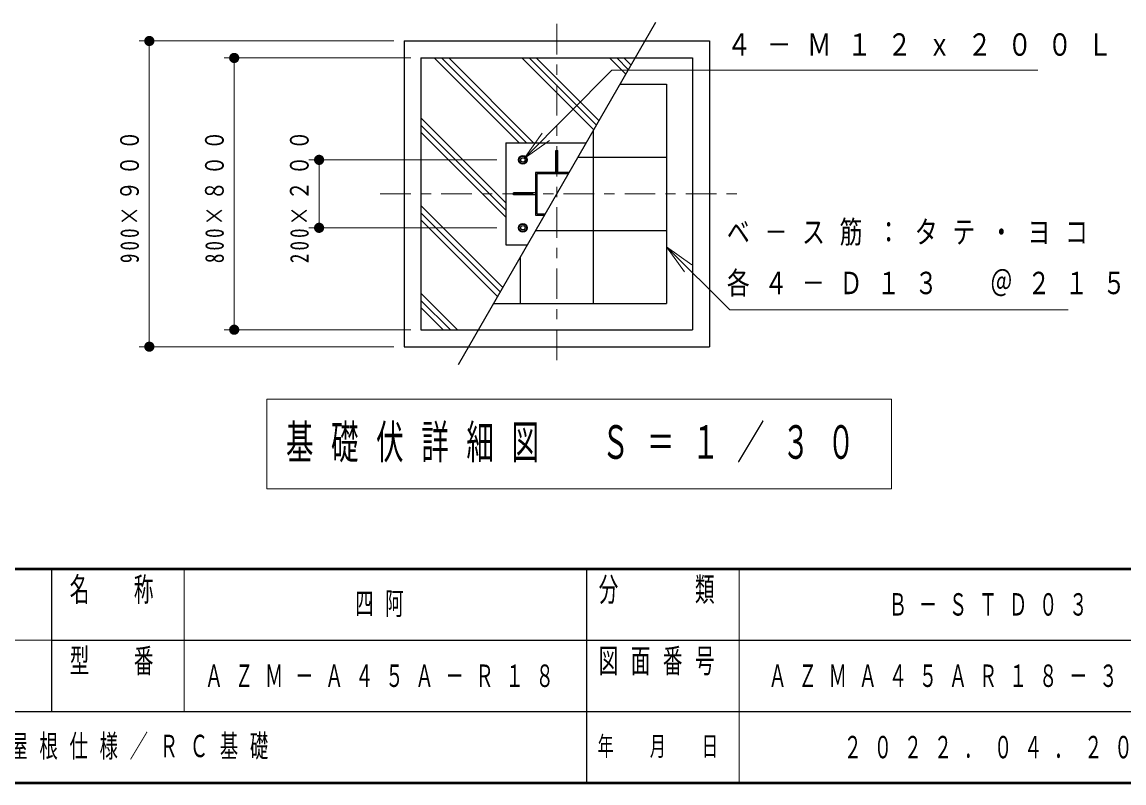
# Model space of a CAD drawing. Units: millimetres on the paper, with parts at other scales. Extents: x -385 to 0, y 0 to 267.
# Drawn here: x -190.4 to -82.2, y 0 to 74.7 of the extents above; entities that cross this region are included whole.
import ezdxf

# ---------------------------------------------------------------- set-up
doc = ezdxf.new("R2010")
doc.units = ezdxf.units.MM
doc.linetypes.add('USER2', pattern=[6, 3, -1, 1, -1])
doc.layers.add('LY_1', color=190, linetype='Continuous', lineweight=25)
doc.styles.add('ＭＳ ゴシック', font='')
doc.styles.get('ＭＳ ゴシック').set_extended_font_data('MS Gothic')

# ---------------------------------------------------------------- blocks, each defined once
blk = doc.blocks.new('filled_dot')
at = {"color": 0, "linetype": 'Continuous', "lineweight": -2, "const_width": 1.25}
blk.add_lwpolyline([(-0.625, 0, 1), (0.625, 0, 1)], format="xyb", close=True, dxfattribs=at)

msp = doc.modelspace()

# ---------------------------------------------------------------- linework, layer by layer
at = {"layer": 'LY_1', "color": 7}
for p, q in [((-147.57, 41.071), (-128.177, 74.661)), ((-152.909, 72.805), (-122.909, 72.805)), ((-152.909, 72.805), (-152.909, 42.805)), ((-122.909, 72.805), (-122.909, 42.805)), ((-151.242, 71.138), (-124.576, 71.138)), ((-151.242, 71.138), (-151.242, 44.471)), ((-124.576, 71.138), (-124.576, 44.471)), ((-131.703, 68.555), (-127.159, 68.555)), ((-127.159, 68.555), (-127.159, 47.055)), ((-134.326, 64.011), (-134.326, 47.055)), ((-142.909, 62.805), (-142.909, 52.805)), ((-142.909, 62.805), (-135.022, 62.805)), ((-138.009, 59.888), (-138.009, 62.055)), ((-138.009, 62.055), (-137.809, 62.055)), ((-137.809, 59.888), (-137.809, 62.055)), ((-141.451, 61.499), (-141.66, 61.138)), ((-141.659, 61.138), (-141.451, 60.777)), ((-141.034, 61.499), (-141.451, 61.499)), ((-141.451, 60.777), (-141.034, 60.777)), ((-141.035, 60.777), (-140.826, 61.138)), ((-140.826, 61.138), (-141.034, 61.499)), ((-135.84, 61.388), (-127.159, 61.388)), ((-136.706, 59.888), (-139.992, 59.888)), ((-139.992, 59.888), (-139.992, 55.722)), ((-136.768, 59.781), (-139.886, 59.781)), ((-139.886, 59.781), (-139.886, 55.828)), ((-139.992, 57.905), (-142.159, 57.905)), ((-142.159, 57.705), (-142.159, 57.905)), ((-139.992, 57.705), (-142.159, 57.705)), ((-139.992, 55.722), (-139.112, 55.722)), ((-139.886, 55.828), (-139.05, 55.828)), ((-141.66, 54.472), (-141.451, 54.832)), ((-141.451, 54.11), (-141.66, 54.471)), ((-141.451, 54.832), (-141.034, 54.832)), ((-141.034, 54.11), (-141.451, 54.11)), ((-141.035, 54.832), (-140.826, 54.471)), ((-140.826, 54.471), (-141.034, 54.11)), ((-139.978, 54.221), (-127.159, 54.221)), ((-142.909, 52.805), (-140.796, 52.805)), ((-141.492, 51.598), (-141.492, 47.055)), ((-144.116, 47.055), (-127.159, 47.055)), ((-151.242, 44.471), (-124.576, 44.471)), ((-152.909, 42.805), (-122.909, 42.805))]:
    msp.add_line(p, q, dxfattribs=at)
at = {"layer": 'LY_1', "color": 7, "linetype": 'USER2', "lineweight": 13}
for p, q in [((-137.909, 74.492), (-137.909, 41.116)), ((-155.247, 57.805), (-120.191, 57.805))]:
    msp.add_line(p, q, dxfattribs=at)
at = {"layer": 'LY_1', "color": 7, "lineweight": 13}
for p, q in [((-153.909, 72.805), (-178.909, 72.805)), ((-177.909, 42.805), (-177.909, 72.805)), ((-152.242, 71.138), (-170.576, 71.138)), ((-169.576, 44.471), (-169.576, 71.138)), ((-141.605, 62.805), (-149.938, 71.138)), ((-140.898, 62.805), (-149.231, 71.138)), ((-140.19, 62.805), (-148.524, 71.138)), ((-134.284, 64.083), (-141.34, 71.138)), ((-134.026, 64.531), (-140.632, 71.138)), ((-133.767, 64.979), (-139.925, 71.138)), ((-131.137, 69.534), (-132.741, 71.138)), ((-130.878, 69.982), (-132.034, 71.138)), ((-130.62, 70.431), (-131.327, 71.138)), ((-142.909, 56.925), (-151.242, 65.258)), ((-142.909, 56.218), (-151.242, 64.551)), ((-142.909, 55.511), (-151.242, 63.844)), ((-141.107, 61.274), (-139.347, 63.755)), ((-141.107, 61.274), (-138.993, 63.403)), ((-138.638, 63.05), (-141.107, 61.274)), ((-143.809, 61.138), (-162.242, 61.138)), ((-161.242, 54.471), (-161.242, 61.138)), ((-138.009, 60.555), (-137.809, 60.555)), ((-140.659, 57.705), (-140.659, 57.905)), ((-143.209, 48.626), (-151.242, 56.66)), ((-143.467, 48.178), (-151.242, 55.953)), ((-143.726, 47.729), (-151.242, 55.246)), ((-143.809, 54.471), (-162.242, 54.471)), ((-127.149, 52.604), (-125.02, 50.491)), ((-127.149, 52.604), (-124.667, 50.846)), ((-125.372, 50.136), (-127.149, 52.604)), ((-147.652, 44.471), (-151.242, 48.061)), ((-148.359, 44.471), (-151.242, 47.354)), ((-149.067, 44.471), (-151.242, 46.647)), ((-152.242, 44.471), (-170.576, 44.471)), ((-153.909, 42.805), (-178.909, 42.805)), ((-166.37, 37.661), (-166.37, 28.861)), ((-105.07, 37.661), (-166.37, 37.661)), ((-105.07, 28.861), (-105.07, 37.661)), ((-166.37, 28.861), (-105.07, 28.861)), ((-174.5, 21), (-174.5, 7)), ((-120, 21), (-120, 0)), ((-242.5, 14), (-187.5, 14))]:
    msp.add_line(p, q, dxfattribs=at)
at = {"layer": 'LY_1', "color": 7, "lineweight": 50}
for p, q in [((-385, 21), (0, 21)), ((-385, 0), (0, 0))]:
    msp.add_line(p, q, dxfattribs=at)
at = {"layer": 'LY_1', "color": 211}
for p, q in [((-187.5, 21), (-187.5, 7)), ((-135, 21), (-135, 0)), ((-187.5, 14), (-70, 14)), ((-242.5, 7), (0, 7))]:
    msp.add_line(p, q, dxfattribs=at)
at = {"layer": 'LY_1', "color": 7, "lineweight": 13}
for points in [[(-141.107, 61.274), (-132.501, 69.938), (-90.681, 69.938)], [(-127.149, 52.604), (-120.93, 46.432), (-87.711, 46.432)]]:
    msp.add_lwpolyline(points, dxfattribs=at)
at = {"layer": 'LY_1', "color": 7}
for centre, radius in [((-141.242, 61.138), 0.417), ((-141.242, 61.138), 0.361), ((-141.242, 61.138), 0.212), ((-141.242, 54.471), 0.417), ((-141.242, 54.471), 0.361), ((-141.242, 54.471), 0.212)]:
    msp.add_circle(centre, radius, dxfattribs=at)

# ---------------------------------------------------------------- block references
at = {"layer": 'LY_1', "color": 7, "lineweight": 13, "xscale": 0.4, "yscale": 0.4}
for p, rotation in [((-177.909, 72.805), 270), ((-169.576, 71.138), 270), ((-161.242, 61.138), 270), ((-161.242, 54.471), 90), ((-169.576, 44.471), 90), ((-177.909, 42.805), 90)]:
    msp.add_blockref('filled_dot', p, dxfattribs=dict(at, rotation=rotation))

# ---------------------------------------------------------------- texts
at = {"layer": 'LY_1', "color": 7, "style": 'ＭＳ ゴシック'}
for s, insert, char_height, attachment_point in [('\\T1.64;\\W0.8;４－Ｍ１２ｘ２００Ｌ', (-121.217, 72.438), 2.199, 4), ('\\T1.64;\\W0.75;ベ－ス筋：タテ・ヨコ', (-121.223, 53.932), 2.199, 4), ('\\T1.64;\\W0.75;各４－Ｄ１３\u3000＠２１５', (-121.223, 48.932), 2.199, 4), ('\\T1.64;\\W0.6;基礎伏詳細図\u3000Ｓ＝１／３０', (-135.72, 33.261), 3.299, 5), ('\\T1.64;\\W0.6;四阿', (-154.75, 17.5), 2.199, 5), ('\\T1.64;\\W0.6;Ｂ－ＳＴＤ０３', (-95, 17.5), 2.199, 5), ('\\T1.64;\\W0.6;ＡＺＭ－Ａ４５Ａ－Ｒ１８', (-154.75, 10.5), 2.199, 5), ('\\T1.64;\\W0.6;ＡＺＭＡ４５ＡＲ１８－３０１Ａ', (-95, 10.5), 2.199, 5), ('\\T1.64;\\W0.6;アルミ屋根仕様／ＲＣ基礎', (-200.5, 3.5), 2.199, 4), ('\\T1.64;\\W0.6;２０２２．０４．２０', (-95, 3.5), 2.199, 5)]:
    msp.add_mtext(s, dxfattribs=dict(at, insert=insert, char_height=char_height, attachment_point=attachment_point))
at = {"layer": 'LY_1', "color": 7, "char_height": 1.833, "attachment_point": 8, "rotation": 90, "style": 'ＭＳ ゴシック'}
for s, insert in [('\\T1.32;\\W0.75;900×９００', (-178.909, 57.805)), ('\\T1.32;\\W0.75;800×８００', (-170.576, 57.805)), ('\\T1.32;\\W0.75;200×２００', (-162.242, 57.805))]:
    msp.add_mtext(s, dxfattribs=dict(at, insert=insert))
at = {"layer": 'LY_1', "color": 4, "style": 'ＭＳ ゴシック'}
for s, insert, char_height, attachment_point in [('\\T1.64;\\W0.6;名\u3000称', (-181, 20.167), 2.346, 2), ('\\T1.64;\\W0.6;分\u3000\u3000類', (-127.5, 20.167), 2.346, 2), ('\\T1.64;\\W0.6;型\u3000番', (-181, 13.167), 2.346, 2), ('\\T1.64;\\W0.6;図面番号', (-127.5, 13.167), 2.346, 2), ('\\T1.64;\\W0.6;年\u3000月\u3000日', (-127.5, 3.5), 1.906, 5)]:
    msp.add_mtext(s, dxfattribs=dict(at, insert=insert, char_height=char_height, attachment_point=attachment_point))

doc.saveas('drawing.dxf')
